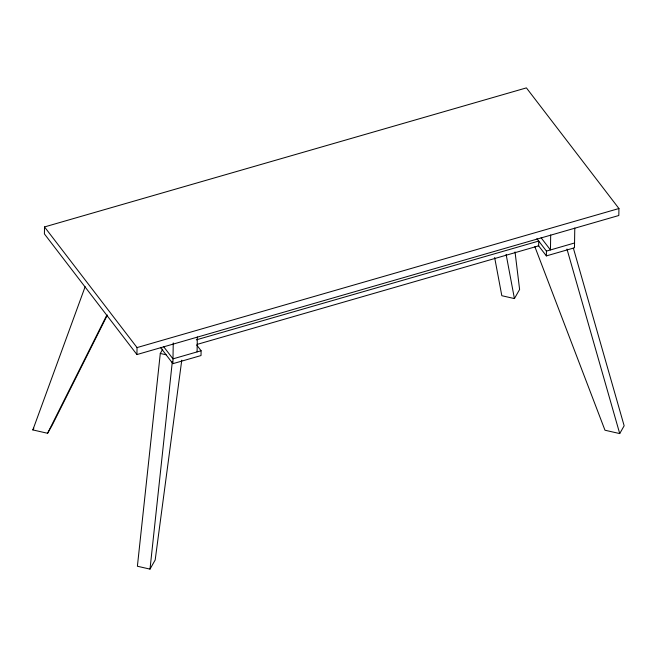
<?xml version="1.0" encoding="UTF-8"?>
<svg xmlns="http://www.w3.org/2000/svg" width="657" height="657" viewBox="0 0 657 657"><rect width="100%" height="100%" fill="white"/><g stroke="black" fill="none" stroke-linecap="round" stroke-linejoin="round"><path stroke-width="0.99" d="M44.52 226.936L44.405 233.917L136.927 354.558L618.82 215.504L618.935 208.524L526.405 87.882L44.52 226.936L137.042 347.578L136.927 354.558M196.739 345.056L201.099 350.748L201.026 355.552L172.914 363.666L173.243 342.905M197.084 351.914L197.322 336.951M574.785 228.036L574.473 247.796L546.361 255.902L546.435 251.105L536.884 238.655M550.689 234.984L550.451 249.947L541.097 237.752M162.739 349.154L160.292 353.458L137.395 566.244L150.001 569.118L155.183 560.002L181.759 360.184M150.001 569.118L172.348 361.424M107.395 314.999L52.026 425.498L47.591 433.283L32.85 429.924L85.147 286.698M47.591 433.283L106.631 315.483M32.85 429.924L33.836 428.192M494.639 257.511L501.817 295.707L514.423 298.582L519.605 289.474L515.031 251.927M534.847 246.654L604.974 430.22L619.723 433.579L624.15 425.785L573.372 248.149M137.042 347.578L618.935 208.524M196.32 339.85L538.724 241.053L538.65 245.849L197.231 344.367M201.099 350.748L172.988 358.862L163.634 346.666M546.435 251.105L574.547 242.991M160.292 353.458L166.114 354.78M538.255 245.332L546.361 255.902M160.439 347.397L172.914 363.666M566.966 249.036L619.723 433.579M506.112 254.358L514.423 298.582"/></g></svg>
